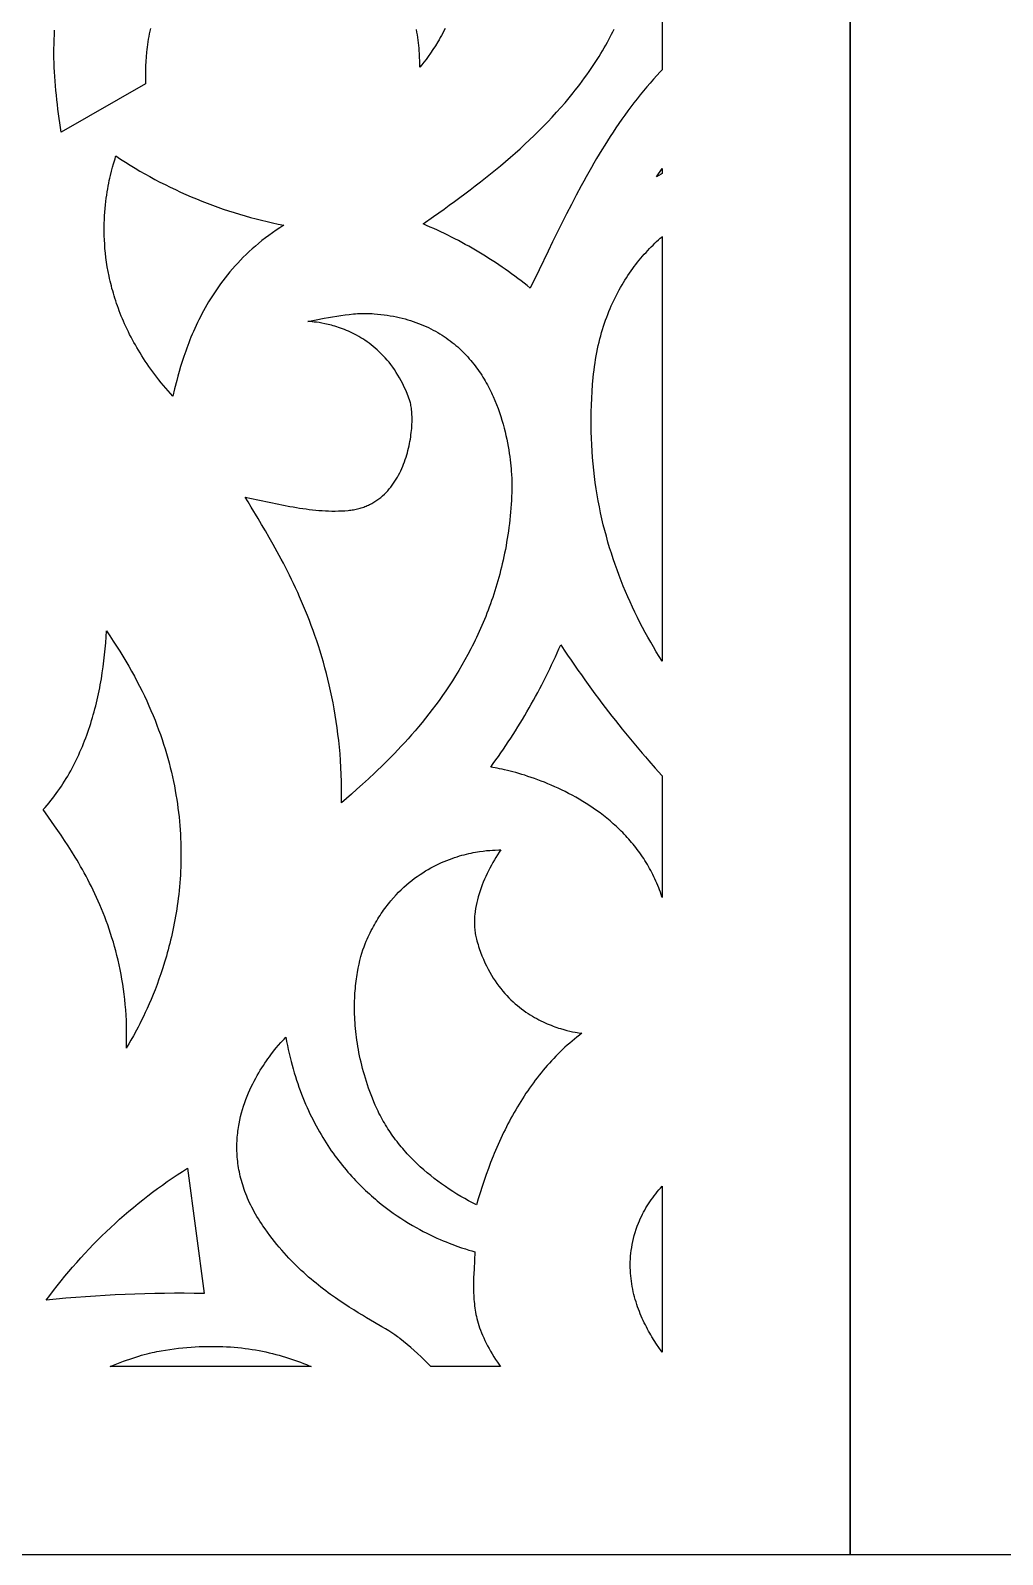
# Model space of a CAD drawing. Extents: x -1000 to 1000, y -1450 to 1450.
# Drawn here: x -818 to -559.5, y -1450 to -1044.6 of the extents above; entities that cross this region are included whole.
import ezdxf

# ---------------------------------------------------------------- set-up
doc = ezdxf.new("R2010")
doc.units = 0
doc.layers.add('LAYER_1', color=18, linetype='CONTINUOUS')

msp = doc.modelspace()

# ---------------------------------------------------------------- linework, layer by layer
at = {"layer": 'LAYER_1'}
for points in [[(-1000, -1450), (-600, -1450), (-600, 1050), (-1000, 1050)], [(-600, -1450), (600, -1450), (600, 1050), (-600, 1050)], [(-794.03, -1078.76), (-792.76, -1079.58), (-791.48, -1080.38), (-790.18, -1081.17), (-788.88, -1081.94), (-787.56, -1082.7), (-786.23, -1083.44), (-784.89, -1084.16), (-783.55, -1084.87), (-782.19, -1085.56), (-780.83, -1086.24), (-779.45, -1086.89), (-778.07, -1087.54), (-776.68, -1088.16), (-775.28, -1088.77), (-773.87, -1089.36), (-772.46, -1089.93), (-771.04, -1090.49), (-769.61, -1091.03), (-768.18, -1091.55), (-766.74, -1092.05), (-765.3, -1092.54), (-763.85, -1093), (-762.39, -1093.45), (-760.93, -1093.88), (-759.47, -1094.29), (-758, -1094.68), (-756.53, -1095.06), (-755.06, -1095.41), (-753.58, -1095.75), (-752.11, -1096.07), (-750.62, -1096.36), (-751.65, -1097.02), (-752.66, -1097.69), (-753.63, -1098.37), (-754.59, -1099.06), (-755.52, -1099.76), (-756.43, -1100.47), (-757.31, -1101.19), (-758.17, -1101.91), (-759.01, -1102.65), (-759.83, -1103.39), (-760.62, -1104.14), (-761.39, -1104.9), (-762.14, -1105.66), (-762.87, -1106.43), (-763.58, -1107.2), (-764.27, -1107.98), (-764.94, -1108.76), (-765.59, -1109.55), (-766.22, -1110.34), (-766.83, -1111.13), (-767.42, -1111.93), (-768, -1112.72), (-768.55, -1113.52), (-769.09, -1114.32), (-769.62, -1115.12), (-770.12, -1115.92), (-770.61, -1116.72), (-771.08, -1117.52), (-771.54, -1118.32), (-771.98, -1119.12), (-772.4, -1119.91), (-772.81, -1120.7), (-773.21, -1121.49), (-773.59, -1122.28), (-773.96, -1123.06), (-774.31, -1123.83), (-774.66, -1124.6), (-774.98, -1125.37), (-775.3, -1126.13), (-775.6, -1126.88), (-775.9, -1127.63), (-776.18, -1128.37), (-776.45, -1129.1), (-776.7, -1129.83), (-777.19, -1131.25), (-777.64, -1132.63), (-778.05, -1133.97), (-778.43, -1135.26), (-778.77, -1136.51), (-779.09, -1137.7), (-779.65, -1139.9), (-780.13, -1141.85), (-780.78, -1141.13), (-781.41, -1140.41), (-782.03, -1139.69), (-782.64, -1138.97), (-783.23, -1138.25), (-783.81, -1137.52), (-784.37, -1136.8), (-784.92, -1136.08), (-785.45, -1135.37), (-785.98, -1134.65), (-786.48, -1133.93), (-786.98, -1133.21), (-787.46, -1132.5), (-787.93, -1131.78), (-788.39, -1131.07), (-788.84, -1130.35), (-789.27, -1129.64), (-789.69, -1128.93), (-790.1, -1128.22), (-790.49, -1127.52), (-790.88, -1126.81), (-791.25, -1126.11), (-791.61, -1125.41), (-791.96, -1124.71), (-792.3, -1124.01), (-792.62, -1123.31), (-792.94, -1122.62), (-793.25, -1121.92), (-793.54, -1121.23), (-793.83, -1120.55), (-794.1, -1119.86), (-794.37, -1119.18), (-794.62, -1118.5), (-794.86, -1117.82), (-795.1, -1117.15), (-795.32, -1116.47), (-795.54, -1115.81), (-795.75, -1115.14), (-795.94, -1114.48), (-796.13, -1113.82), (-796.31, -1113.16), (-796.48, -1112.51), (-796.65, -1111.86), (-796.8, -1111.21), (-796.95, -1110.57), (-797.08, -1109.93), (-797.34, -1108.66), (-797.56, -1107.41), (-797.75, -1106.18), (-797.92, -1104.96), (-798.05, -1103.76), (-798.17, -1102.58), (-798.25, -1101.42), (-798.32, -1100.27), (-798.36, -1099.15), (-798.38, -1098.05), (-798.38, -1096.97), (-798.37, -1095.91), (-798.33, -1094.88), (-798.29, -1093.86), (-798.22, -1092.88), (-798.14, -1091.92), (-798.05, -1090.98), (-797.95, -1090.07), (-797.84, -1089.19), (-797.72, -1088.33), (-797.59, -1087.5), (-797.46, -1086.71), (-797.32, -1085.94), (-797.18, -1085.2), (-797.03, -1084.49), (-796.88, -1083.82), (-796.73, -1083.17), (-796.44, -1081.98), (-796.16, -1080.93), (-795.9, -1080.03), (-795.5, -1078.66), (-795.36, -1078.21), (-795.29, -1077.92)], [(-650, -1082.58), (-650.3, -1082.75), (-651.53, -1083.47), (-650, -1081.29)], [(-650, -1212.33), (-650, -1212.32), (-650.78, -1211.08), (-651.55, -1209.82), (-652.3, -1208.55), (-653.05, -1207.27), (-653.78, -1205.97), (-654.5, -1204.67), (-655.2, -1203.35), (-655.89, -1202.02), (-656.57, -1200.68), (-657.23, -1199.33), (-657.88, -1197.97), (-658.52, -1196.59), (-659.14, -1195.2), (-659.74, -1193.8), (-660.33, -1192.39), (-660.9, -1190.96), (-661.45, -1189.52), (-661.99, -1188.07), (-662.51, -1186.61), (-663.01, -1185.14), (-663.5, -1183.65), (-663.96, -1182.15), (-664.41, -1180.64), (-664.84, -1179.12), (-665.25, -1177.58), (-665.64, -1176.04), (-666.01, -1174.48), (-666.35, -1172.9), (-666.68, -1171.32), (-666.99, -1169.72), (-667.27, -1168.11), (-667.54, -1166.48), (-667.78, -1164.85), (-668, -1163.2), (-668.19, -1161.54), (-668.36, -1159.86), (-668.51, -1158.17), (-668.64, -1156.47), (-668.74, -1154.76), (-668.81, -1153.03), (-668.86, -1151.3), (-668.89, -1149.54), (-668.89, -1147.78), (-668.86, -1146), (-668.81, -1144.21), (-668.73, -1142.4), (-668.62, -1140.59), (-668.49, -1138.76), (-668.32, -1136.91), (-668.22, -1135.91), (-668.11, -1134.93), (-667.98, -1133.96), (-667.84, -1133), (-667.69, -1132.05), (-667.53, -1131.12), (-667.36, -1130.19), (-667.17, -1129.28), (-666.98, -1128.39), (-666.77, -1127.5), (-666.55, -1126.63), (-666.32, -1125.77), (-666.09, -1124.92), (-665.84, -1124.08), (-665.58, -1123.26), (-665.31, -1122.44), (-665.03, -1121.64), (-664.75, -1120.85), (-664.45, -1120.07), (-664.15, -1119.3), (-663.84, -1118.55), (-663.52, -1117.8), (-663.19, -1117.07), (-662.85, -1116.35), (-662.5, -1115.64), (-662.15, -1114.93), (-661.79, -1114.24), (-661.42, -1113.57), (-661.05, -1112.9), (-660.67, -1112.24), (-660.28, -1111.59), (-659.89, -1110.95), (-659.49, -1110.33), (-659.08, -1109.71), (-658.67, -1109.11), (-658.25, -1108.51), (-657.83, -1107.92), (-657.4, -1107.35), (-656.97, -1106.78), (-656.53, -1106.22), (-656.09, -1105.68), (-655.64, -1105.14), (-655.19, -1104.61), (-654.74, -1104.09), (-654.28, -1103.58), (-653.82, -1103.08), (-653.35, -1102.59), (-652.89, -1102.11), (-652.41, -1101.64), (-651.94, -1101.18), (-651.46, -1100.72), (-650.99, -1100.28), (-650.51, -1099.84), (-650.02, -1099.41), (-650, -1099.39)], [(-728.22, -1119.84), (-727.66, -1119.85), (-727.11, -1119.88), (-726.55, -1119.92), (-725.67, -1120), (-724.81, -1120.09), (-723.95, -1120.2), (-723.12, -1120.32), (-722.29, -1120.45), (-721.48, -1120.6), (-720.69, -1120.76), (-719.9, -1120.93), (-719.13, -1121.11), (-718.38, -1121.31), (-717.63, -1121.52), (-716.9, -1121.74), (-716.18, -1121.98), (-715.48, -1122.22), (-714.79, -1122.48), (-714.11, -1122.75), (-713.44, -1123.03), (-712.79, -1123.31), (-712.14, -1123.61), (-711.51, -1123.92), (-710.9, -1124.24), (-710.29, -1124.57), (-709.69, -1124.91), (-709.11, -1125.26), (-708.54, -1125.61), (-707.98, -1125.98), (-707.43, -1126.35), (-706.89, -1126.73), (-706.37, -1127.12), (-705.85, -1127.52), (-705.35, -1127.93), (-704.85, -1128.34), (-704.37, -1128.76), (-703.9, -1129.19), (-703.44, -1129.62), (-702.98, -1130.06), (-702.54, -1130.51), (-702.11, -1130.96), (-701.69, -1131.42), (-701.28, -1131.88), (-700.87, -1132.35), (-700.48, -1132.82), (-700.1, -1133.3), (-699.72, -1133.78), (-699.36, -1134.27), (-699, -1134.76), (-698.66, -1135.26), (-698.32, -1135.76), (-697.99, -1136.26), (-697.67, -1136.77), (-697.36, -1137.28), (-697.06, -1137.79), (-696.76, -1138.3), (-696.48, -1138.82), (-696.2, -1139.34), (-695.93, -1139.86), (-695.66, -1140.38), (-695.41, -1140.91), (-695.16, -1141.43), (-694.92, -1141.96), (-694.46, -1143.01), (-694.04, -1144.07), (-693.64, -1145.12), (-693.26, -1146.17), (-692.91, -1147.22), (-692.59, -1148.26), (-692.29, -1149.29), (-692.02, -1150.32), (-691.76, -1151.33), (-691.53, -1152.33), (-691.32, -1153.31), (-691.13, -1154.27), (-690.95, -1155.22), (-690.8, -1156.14), (-690.66, -1157.05), (-690.53, -1157.92), (-690.43, -1158.78), (-690.33, -1159.6), (-690.25, -1160.39), (-690.18, -1161.15), (-690.12, -1161.88), (-690.08, -1162.57), (-690.01, -1163.84), (-689.97, -1164.95), (-689.96, -1165.88), (-689.96, -1166.61), (-689.97, -1167.44), (-690.02, -1168.5), (-690.08, -1169.56), (-690.14, -1170.61), (-690.22, -1171.65), (-690.31, -1172.68), (-690.41, -1173.71), (-690.51, -1174.73), (-690.63, -1175.74), (-690.76, -1176.74), (-690.89, -1177.74), (-691.04, -1178.73), (-691.19, -1179.72), (-691.35, -1180.69), (-691.52, -1181.66), (-691.7, -1182.63), (-691.89, -1183.58), (-692.09, -1184.53), (-692.3, -1185.47), (-692.51, -1186.41), (-692.73, -1187.33), (-692.96, -1188.25), (-693.2, -1189.17), (-693.44, -1190.07), (-693.7, -1190.97), (-693.96, -1191.87), (-694.22, -1192.75), (-694.5, -1193.63), (-694.78, -1194.51), (-695.07, -1195.37), (-695.36, -1196.23), (-695.66, -1197.08), (-695.97, -1197.93), (-696.28, -1198.77), (-696.6, -1199.6), (-696.93, -1200.42), (-697.26, -1201.24), (-697.6, -1202.05), (-697.94, -1202.86), (-698.29, -1203.66), (-698.65, -1204.45), (-699.01, -1205.24), (-699.37, -1206.01), (-699.74, -1206.79), (-700.11, -1207.55), (-700.49, -1208.31), (-700.88, -1209.06), (-701.66, -1210.55), (-702.46, -1212.01), (-703.27, -1213.44), (-704.1, -1214.85), (-704.94, -1216.23), (-705.79, -1217.59), (-706.66, -1218.92), (-707.53, -1220.23), (-708.42, -1221.51), (-709.31, -1222.76), (-710.21, -1223.99), (-711.12, -1225.2), (-712.03, -1226.38), (-712.94, -1227.54), (-713.86, -1228.67), (-714.78, -1229.78), (-715.7, -1230.87), (-716.62, -1231.93), (-717.54, -1232.96), (-718.46, -1233.98), (-719.37, -1234.97), (-720.28, -1235.93), (-721.18, -1236.88), (-722.08, -1237.8), (-722.97, -1238.69), (-723.85, -1239.57), (-724.72, -1240.42), (-725.57, -1241.25), (-726.42, -1242.05), (-728.08, -1243.6), (-729.67, -1245.05), (-731.19, -1246.42), (-732.64, -1247.7), (-735.27, -1250.01), (-735.25, -1248.08), (-735.25, -1246.18), (-735.29, -1244.31), (-735.35, -1242.45), (-735.43, -1240.61), (-735.54, -1238.8), (-735.67, -1237.01), (-735.83, -1235.23), (-736.01, -1233.48), (-736.21, -1231.75), (-736.44, -1230.04), (-736.68, -1228.35), (-736.94, -1226.69), (-737.22, -1225.04), (-737.53, -1223.42), (-737.84, -1221.81), (-738.18, -1220.23), (-738.53, -1218.66), (-738.9, -1217.12), (-739.29, -1215.6), (-739.68, -1214.1), (-740.1, -1212.62), (-740.52, -1211.16), (-740.96, -1209.72), (-741.41, -1208.3), (-741.87, -1206.9), (-742.34, -1205.53), (-742.82, -1204.17), (-743.31, -1202.83), (-743.81, -1201.52), (-744.31, -1200.22), (-744.82, -1198.95), (-745.34, -1197.69), (-745.87, -1196.46), (-746.4, -1195.24), (-746.93, -1194.05), (-747.47, -1192.87), (-748.01, -1191.72), (-748.55, -1190.58), (-749.1, -1189.47), (-749.64, -1188.38), (-750.19, -1187.3), (-750.73, -1186.25), (-751.28, -1185.22), (-751.82, -1184.2), (-752.36, -1183.21), (-753.43, -1181.28), (-754.48, -1179.43), (-755.51, -1177.66), (-756.51, -1175.97), (-757.47, -1174.36), (-759.28, -1171.37), (-760.11, -1169.99), (-760.88, -1168.68), (-757.5, -1169.41), (-754.1, -1170.14), (-752.39, -1170.5), (-750.69, -1170.84), (-748.98, -1171.16), (-748.12, -1171.31), (-747.27, -1171.46), (-746.41, -1171.6), (-745.55, -1171.73), (-744.7, -1171.85), (-743.84, -1171.96), (-742.98, -1172.05), (-742.12, -1172.14), (-741.26, -1172.22), (-740.4, -1172.28), (-739.55, -1172.33), (-738.69, -1172.37), (-737.83, -1172.39), (-736.97, -1172.39), (-736.11, -1172.38), (-735.25, -1172.36), (-734.39, -1172.31), (-733.53, -1172.25), (-733.16, -1172.21), (-732.79, -1172.17), (-732.42, -1172.12), (-732.06, -1172.06), (-731.71, -1171.99), (-731.35, -1171.92), (-731.01, -1171.84), (-730.67, -1171.76), (-730.33, -1171.66), (-730, -1171.56), (-729.67, -1171.46), (-729.35, -1171.35), (-729.04, -1171.23), (-728.72, -1171.1), (-728.42, -1170.97), (-728.11, -1170.84), (-727.81, -1170.69), (-727.52, -1170.54), (-727.23, -1170.39), (-726.95, -1170.23), (-726.67, -1170.07), (-726.39, -1169.9), (-725.85, -1169.54), (-725.33, -1169.16), (-724.83, -1168.77), (-724.35, -1168.35), (-723.88, -1167.92), (-723.43, -1167.47), (-722.99, -1167.01), (-722.57, -1166.53), (-722.17, -1166.03), (-721.79, -1165.53), (-721.42, -1165.01), (-721.06, -1164.48), (-720.72, -1163.93), (-720.4, -1163.38), (-720.09, -1162.82), (-719.79, -1162.25), (-719.51, -1161.67), (-719.24, -1161.09), (-718.99, -1160.5), (-718.75, -1159.9), (-718.52, -1159.31), (-718.31, -1158.7), (-718.11, -1158.1), (-717.93, -1157.49), (-717.75, -1156.89), (-717.59, -1156.28), (-717.44, -1155.68), (-717.3, -1155.07), (-717.18, -1154.47), (-717.06, -1153.87), (-716.96, -1153.28), (-716.87, -1152.69), (-716.79, -1152.11), (-716.72, -1151.54), (-716.66, -1150.97), (-716.61, -1150.41), (-716.57, -1149.86), (-716.54, -1149.32), (-716.52, -1148.79), (-716.51, -1148.28), (-716.5, -1147.77), (-716.51, -1147.28), (-716.53, -1146.81), (-716.55, -1146.35), (-716.58, -1145.91), (-716.62, -1145.48), (-716.67, -1145.07), (-716.73, -1144.68), (-716.79, -1144.31), (-716.86, -1143.96), (-716.94, -1143.63), (-717.02, -1143.32), (-717.11, -1143.04), (-717.45, -1142.09), (-717.81, -1141.17), (-718.18, -1140.27), (-718.57, -1139.41), (-718.97, -1138.57), (-719.38, -1137.77), (-719.81, -1136.98), (-720.25, -1136.23), (-720.71, -1135.5), (-721.17, -1134.79), (-721.65, -1134.11), (-722.14, -1133.46), (-722.63, -1132.83), (-723.13, -1132.22), (-723.65, -1131.64), (-724.16, -1131.08), (-724.69, -1130.54), (-725.22, -1130.02), (-725.76, -1129.53), (-726.3, -1129.05), (-726.84, -1128.6), (-727.39, -1128.17), (-727.94, -1127.75), (-728.49, -1127.36), (-729.05, -1126.98), (-729.6, -1126.62), (-730.15, -1126.28), (-730.7, -1125.96), (-731.26, -1125.65), (-731.8, -1125.36), (-732.35, -1125.09), (-732.89, -1124.83), (-733.43, -1124.58), (-733.96, -1124.36), (-734.49, -1124.14), (-735.01, -1123.94), (-735.52, -1123.75), (-736.03, -1123.57), (-736.52, -1123.41), (-737.01, -1123.26), (-737.49, -1123.12), (-737.96, -1122.99), (-738.86, -1122.76), (-739.71, -1122.57), (-740.51, -1122.41), (-741.24, -1122.28), (-741.91, -1122.18), (-742.51, -1122.11), (-743.03, -1122.05), (-743.82, -1121.98), (-744.23, -1121.94), (-742.04, -1121.54), (-739.84, -1121.13), (-738.73, -1120.93), (-737.63, -1120.73), (-736.52, -1120.54), (-735.42, -1120.37), (-734.31, -1120.22), (-733.2, -1120.08), (-732.1, -1119.97), (-731.54, -1119.93), (-730.99, -1119.89), (-730.43, -1119.86), (-729.88, -1119.84), (-729.32, -1119.83), (-728.77, -1119.83)], [(-796.88, -1205.63), (-795.98, -1206.98), (-795.1, -1208.32), (-794.24, -1209.66), (-793.42, -1211), (-792.62, -1212.34), (-791.84, -1213.67), (-791.09, -1215), (-790.36, -1216.32), (-789.66, -1217.65), (-788.98, -1218.96), (-788.32, -1220.28), (-787.69, -1221.58), (-787.08, -1222.89), (-786.5, -1224.19), (-785.94, -1225.49), (-785.39, -1226.78), (-784.87, -1228.06), (-784.38, -1229.34), (-783.9, -1230.62), (-783.44, -1231.89), (-783.01, -1233.16), (-782.59, -1234.42), (-782.2, -1235.68), (-781.83, -1236.93), (-781.47, -1238.17), (-781.13, -1239.41), (-780.82, -1240.64), (-780.52, -1241.87), (-780.24, -1243.09), (-779.97, -1244.31), (-779.73, -1245.52), (-779.5, -1246.72), (-779.29, -1247.91), (-779.1, -1249.1), (-778.92, -1250.29), (-778.76, -1251.46), (-778.61, -1252.63), (-778.48, -1253.79), (-778.37, -1254.95), (-778.27, -1256.09), (-778.18, -1257.23), (-778.11, -1258.37), (-778.05, -1259.49), (-778.01, -1260.61), (-777.98, -1261.72), (-777.96, -1262.82), (-777.96, -1263.91), (-777.97, -1265), (-777.99, -1266.07), (-778.02, -1267.14), (-778.07, -1268.2), (-778.12, -1269.25), (-778.19, -1270.29), (-778.27, -1271.33), (-778.35, -1272.35), (-778.45, -1273.37), (-778.56, -1274.37), (-778.68, -1275.37), (-778.8, -1276.36), (-778.94, -1277.34), (-779.08, -1278.3), (-779.23, -1279.26), (-779.39, -1280.21), (-779.56, -1281.15), (-779.74, -1282.08), (-779.92, -1283), (-780.11, -1283.91), (-780.3, -1284.8), (-780.51, -1285.69), (-780.71, -1286.57), (-780.93, -1287.43), (-781.15, -1288.29), (-781.37, -1289.13), (-781.6, -1289.97), (-781.83, -1290.79), (-782.31, -1292.4), (-782.8, -1293.96), (-783.3, -1295.48), (-783.81, -1296.95), (-784.33, -1298.37), (-784.85, -1299.74), (-785.38, -1301.06), (-785.9, -1302.33), (-786.42, -1303.54), (-786.94, -1304.7), (-787.45, -1305.81), (-787.94, -1306.87), (-788.43, -1307.86), (-788.9, -1308.8), (-789.35, -1309.69), (-789.78, -1310.51), (-790.58, -1311.98), (-791.27, -1313.2), (-791.83, -1314.18), (-792.24, -1314.89), (-792.49, -1315.33), (-792.44, -1313.82), (-792.41, -1312.32), (-792.41, -1310.84), (-792.44, -1309.38), (-792.49, -1307.93), (-792.56, -1306.5), (-792.65, -1305.09), (-792.77, -1303.69), (-792.91, -1302.31), (-793.06, -1300.95), (-793.24, -1299.61), (-793.43, -1298.28), (-793.65, -1296.96), (-793.88, -1295.67), (-794.13, -1294.39), (-794.4, -1293.13), (-794.68, -1291.88), (-794.98, -1290.65), (-795.29, -1289.44), (-795.61, -1288.25), (-795.95, -1287.07), (-796.31, -1285.9), (-796.67, -1284.76), (-797.05, -1283.63), (-797.44, -1282.52), (-797.84, -1281.42), (-798.24, -1280.34), (-798.66, -1279.28), (-799.09, -1278.23), (-799.52, -1277.2), (-799.96, -1276.18), (-800.41, -1275.19), (-800.87, -1274.21), (-801.33, -1273.24), (-801.79, -1272.29), (-802.26, -1271.36), (-802.73, -1270.44), (-803.21, -1269.54), (-803.69, -1268.66), (-804.17, -1267.79), (-804.65, -1266.94), (-805.13, -1266.11), (-805.61, -1265.29), (-806.09, -1264.49), (-807.05, -1262.93), (-808, -1261.44), (-808.93, -1260.01), (-809.84, -1258.65), (-810.73, -1257.35), (-811.59, -1256.12), (-813.19, -1253.84), (-814.62, -1251.81), (-814.09, -1251.23), (-813.57, -1250.63), (-813.06, -1250.03), (-812.56, -1249.42), (-812.08, -1248.8), (-811.6, -1248.18), (-811.13, -1247.54), (-810.67, -1246.9), (-810.21, -1246.25), (-809.77, -1245.59), (-809.34, -1244.93), (-808.91, -1244.26), (-808.5, -1243.58), (-808.09, -1242.9), (-807.69, -1242.21), (-807.3, -1241.52), (-806.92, -1240.81), (-806.55, -1240.11), (-806.19, -1239.39), (-805.83, -1238.68), (-805.49, -1237.95), (-805.15, -1237.22), (-804.82, -1236.49), (-804.5, -1235.75), (-804.19, -1235.01), (-803.88, -1234.26), (-803.59, -1233.51), (-803.3, -1232.75), (-803.02, -1231.99), (-802.75, -1231.23), (-802.48, -1230.46), (-802.23, -1229.69), (-801.98, -1228.92), (-801.74, -1228.14), (-801.5, -1227.36), (-801.28, -1226.58), (-801.06, -1225.8), (-800.85, -1225.01), (-800.65, -1224.22), (-800.45, -1223.43), (-800.26, -1222.63), (-800.08, -1221.84), (-799.91, -1221.04), (-799.74, -1220.25), (-799.58, -1219.45), (-799.43, -1218.65), (-799.28, -1217.85), (-799.14, -1217.04), (-798.89, -1215.44), (-798.66, -1213.84), (-798.45, -1212.23), (-798.27, -1210.63), (-798.12, -1209.03), (-797.99, -1207.44), (-797.89, -1205.86), (-797.81, -1204.28)], [(-676.05, -1209.38), (-675.14, -1210.74), (-674.22, -1212.08), (-673.31, -1213.41), (-672.4, -1214.72), (-671.49, -1216.01), (-670.58, -1217.29), (-669.67, -1218.56), (-668.76, -1219.81), (-667.86, -1221.04), (-666.95, -1222.26), (-666.05, -1223.47), (-665.14, -1224.66), (-664.24, -1225.83), (-663.34, -1226.99), (-662.44, -1228.14), (-661.55, -1229.27), (-660.65, -1230.39), (-659.76, -1231.49), (-658.87, -1232.58), (-657.98, -1233.66), (-657.09, -1234.72), (-656.21, -1235.77), (-655.32, -1236.8), (-654.44, -1237.83), (-653.57, -1238.83), (-651.82, -1240.81), (-650.09, -1242.73), (-650, -1242.82), (-650, -1275.22), (-650.05, -1275.07), (-650.25, -1274.44), (-650.46, -1273.82), (-650.69, -1273.21), (-650.91, -1272.61), (-651.15, -1272.01), (-651.4, -1271.42), (-651.65, -1270.84), (-651.91, -1270.26), (-652.18, -1269.69), (-652.45, -1269.13), (-652.73, -1268.57), (-653.02, -1268.02), (-653.32, -1267.48), (-653.62, -1266.94), (-653.93, -1266.41), (-654.25, -1265.89), (-654.57, -1265.37), (-654.9, -1264.86), (-655.23, -1264.36), (-655.57, -1263.86), (-655.92, -1263.37), (-656.27, -1262.89), (-656.63, -1262.41), (-656.99, -1261.94), (-657.36, -1261.47), (-657.73, -1261.01), (-658.11, -1260.56), (-658.5, -1260.11), (-658.88, -1259.67), (-659.28, -1259.23), (-659.67, -1258.8), (-660.07, -1258.38), (-660.48, -1257.96), (-660.89, -1257.55), (-661.3, -1257.14), (-662.14, -1256.35), (-662.99, -1255.58), (-663.86, -1254.83), (-664.74, -1254.1), (-665.63, -1253.4), (-666.52, -1252.72), (-667.43, -1252.06), (-668.34, -1251.42), (-669.26, -1250.8), (-670.19, -1250.21), (-671.12, -1249.63), (-672.05, -1249.07), (-672.99, -1248.54), (-673.92, -1248.02), (-674.86, -1247.53), (-675.79, -1247.05), (-676.73, -1246.59), (-677.66, -1246.15), (-678.58, -1245.73), (-679.5, -1245.32), (-680.41, -1244.94), (-681.32, -1244.57), (-682.21, -1244.22), (-683.1, -1243.89), (-683.97, -1243.57), (-684.84, -1243.27), (-685.69, -1242.98), (-686.52, -1242.71), (-687.34, -1242.46), (-688.14, -1242.22), (-688.93, -1242), (-689.7, -1241.79), (-690.44, -1241.6), (-691.17, -1241.42), (-691.88, -1241.25), (-692.56, -1241.1), (-693.22, -1240.96), (-693.85, -1240.83), (-694.45, -1240.72), (-695.03, -1240.62), (-695.58, -1240.53), (-694.9, -1239.58), (-694.22, -1238.63), (-693.54, -1237.67), (-692.87, -1236.71), (-692.21, -1235.74), (-691.56, -1234.77), (-690.91, -1233.79), (-690.27, -1232.81), (-689.63, -1231.82), (-689, -1230.83), (-688.38, -1229.83), (-687.77, -1228.83), (-687.16, -1227.82), (-686.56, -1226.82), (-685.97, -1225.8), (-685.38, -1224.78), (-684.8, -1223.76), (-684.22, -1222.74), (-683.66, -1221.71), (-683.1, -1220.68), (-682.55, -1219.64), (-682, -1218.6), (-681.47, -1217.56), (-680.94, -1216.51), (-680.41, -1215.46), (-679.9, -1214.4), (-679.39, -1213.35), (-678.89, -1212.28), (-678.4, -1211.22), (-677.91, -1210.15), (-677.43, -1209.08), (-676.96, -1208.01)], [(-693.37, -1263.18), (-693.79, -1263.85), (-694.21, -1264.53), (-694.62, -1265.23), (-695.03, -1265.93), (-695.42, -1266.65), (-695.81, -1267.37), (-696.19, -1268.11), (-696.55, -1268.85), (-696.9, -1269.6), (-697.24, -1270.35), (-697.56, -1271.12), (-697.87, -1271.88), (-698.16, -1272.66), (-698.43, -1273.43), (-698.68, -1274.21), (-698.91, -1275), (-699.12, -1275.79), (-699.31, -1276.57), (-699.48, -1277.36), (-699.62, -1278.15), (-699.74, -1278.95), (-699.83, -1279.73), (-699.86, -1280.13), (-699.89, -1280.52), (-699.91, -1280.92), (-699.92, -1281.31), (-699.93, -1281.7), (-699.93, -1282.09), (-699.92, -1282.48), (-699.9, -1282.87), (-699.88, -1283.26), (-699.85, -1283.65), (-699.8, -1284.04), (-699.76, -1284.42), (-699.7, -1284.81), (-699.63, -1285.19), (-699.56, -1285.57), (-699.47, -1285.95), (-699.38, -1286.33), (-699.28, -1286.71), (-699.13, -1287.24), (-698.97, -1287.76), (-698.81, -1288.27), (-698.64, -1288.78), (-698.29, -1289.77), (-697.92, -1290.72), (-697.54, -1291.65), (-697.14, -1292.56), (-696.72, -1293.43), (-696.29, -1294.28), (-695.84, -1295.09), (-695.38, -1295.89), (-694.91, -1296.65), (-694.42, -1297.39), (-693.93, -1298.11), (-693.42, -1298.8), (-692.9, -1299.46), (-692.38, -1300.1), (-691.84, -1300.72), (-691.3, -1301.31), (-690.75, -1301.88), (-690.2, -1302.43), (-689.64, -1302.96), (-689.08, -1303.46), (-688.51, -1303.95), (-687.94, -1304.41), (-687.36, -1304.86), (-686.79, -1305.28), (-686.22, -1305.69), (-685.64, -1306.07), (-685.07, -1306.44), (-684.49, -1306.79), (-683.92, -1307.13), (-683.35, -1307.44), (-682.79, -1307.74), (-682.23, -1308.03), (-681.68, -1308.3), (-681.13, -1308.55), (-680.59, -1308.79), (-680.06, -1309.01), (-679.53, -1309.22), (-679.02, -1309.42), (-678.51, -1309.61), (-678.01, -1309.78), (-677.53, -1309.94), (-677.06, -1310.09), (-676.15, -1310.35), (-675.31, -1310.58), (-674.52, -1310.77), (-673.81, -1310.92), (-673.17, -1311.04), (-672.62, -1311.14), (-671.77, -1311.27), (-671.33, -1311.34), (-672, -1311.85), (-672.66, -1312.36), (-673.31, -1312.88), (-673.96, -1313.41), (-674.59, -1313.96), (-675.22, -1314.51), (-675.85, -1315.07), (-676.46, -1315.64), (-677.07, -1316.22), (-677.66, -1316.81), (-678.25, -1317.41), (-678.84, -1318.02), (-679.41, -1318.63), (-679.98, -1319.26), (-680.54, -1319.89), (-681.09, -1320.53), (-681.64, -1321.17), (-682.18, -1321.83), (-682.71, -1322.49), (-683.23, -1323.16), (-683.74, -1323.84), (-684.25, -1324.52), (-684.75, -1325.21), (-685.25, -1325.9), (-685.73, -1326.61), (-686.21, -1327.31), (-686.68, -1328.03), (-687.15, -1328.75), (-687.61, -1329.47), (-688.06, -1330.2), (-688.5, -1330.94), (-688.94, -1331.68), (-689.36, -1332.43), (-689.79, -1333.18), (-690.2, -1333.93), (-690.61, -1334.69), (-691.01, -1335.46), (-691.41, -1336.22), (-691.79, -1336.99), (-692.17, -1337.77), (-692.55, -1338.55), (-692.92, -1339.33), (-693.28, -1340.11), (-693.63, -1340.9), (-693.98, -1341.69), (-694.32, -1342.48), (-694.65, -1343.28), (-694.98, -1344.07), (-695.61, -1345.67), (-696.22, -1347.28), (-696.8, -1348.89), (-697.36, -1350.5), (-697.9, -1352.12), (-698.4, -1353.74), (-698.89, -1355.35), (-699.34, -1356.97), (-700.4, -1356.44), (-701.46, -1355.89), (-702.51, -1355.32), (-703.56, -1354.72), (-704.59, -1354.11), (-705.62, -1353.47), (-706.64, -1352.81), (-707.64, -1352.13), (-708.64, -1351.43), (-709.62, -1350.71), (-710.59, -1349.97), (-711.55, -1349.21), (-712.49, -1348.43), (-713.42, -1347.63), (-714.32, -1346.82), (-715.21, -1345.98), (-716.09, -1345.13), (-716.94, -1344.26), (-717.77, -1343.38), (-718.18, -1342.93), (-718.58, -1342.47), (-718.98, -1342.02), (-719.37, -1341.55), (-719.75, -1341.09), (-720.13, -1340.62), (-720.51, -1340.14), (-720.87, -1339.67), (-721.23, -1339.18), (-721.59, -1338.7), (-721.94, -1338.21), (-722.28, -1337.71), (-722.61, -1337.22), (-722.94, -1336.72), (-723.26, -1336.21), (-723.57, -1335.7), (-723.88, -1335.19), (-724.18, -1334.68), (-724.47, -1334.16), (-724.76, -1333.64), (-725.03, -1333.11), (-725.3, -1332.58), (-725.56, -1332.05), (-725.82, -1331.52), (-726.06, -1330.98), (-726.3, -1330.44), (-726.68, -1329.53), (-727.04, -1328.63), (-727.39, -1327.73), (-727.73, -1326.83), (-728.05, -1325.94), (-728.35, -1325.05), (-728.64, -1324.17), (-728.92, -1323.29), (-729.18, -1322.42), (-729.42, -1321.56), (-729.66, -1320.69), (-729.88, -1319.84), (-730.08, -1318.99), (-730.28, -1318.14), (-730.46, -1317.31), (-730.62, -1316.47), (-730.78, -1315.65), (-730.92, -1314.83), (-731.06, -1314.01), (-731.18, -1313.21), (-731.29, -1312.41), (-731.38, -1311.62), (-731.47, -1310.83), (-731.55, -1310.05), (-731.61, -1309.28), (-731.67, -1308.52), (-731.72, -1307.77), (-731.75, -1307.02), (-731.78, -1306.28), (-731.8, -1305.55), (-731.81, -1304.83), (-731.81, -1304.12), (-731.8, -1303.41), (-731.78, -1302.72), (-731.76, -1302.03), (-731.73, -1301.35), (-731.69, -1300.69), (-731.64, -1300.03), (-731.59, -1299.38), (-731.53, -1298.75), (-731.46, -1298.12), (-731.39, -1297.5), (-731.31, -1296.89), (-731.22, -1296.3), (-731.13, -1295.71), (-731.04, -1295.14), (-730.83, -1294.02), (-730.61, -1292.95), (-730.37, -1291.93), (-730.11, -1290.95), (-729.84, -1290.03), (-729.56, -1289.15), (-729.28, -1288.33), (-728.98, -1287.56), (-728.69, -1286.84), (-728.43, -1286.26), (-728.16, -1285.69), (-727.9, -1285.12), (-727.62, -1284.57), (-727.35, -1284.02), (-727.07, -1283.48), (-726.78, -1282.96), (-726.5, -1282.44), (-726.2, -1281.93), (-725.91, -1281.43), (-725.61, -1280.93), (-725.31, -1280.45), (-725, -1279.97), (-724.69, -1279.51), (-724.38, -1279.05), (-724.06, -1278.6), (-723.75, -1278.16), (-723.42, -1277.72), (-723.1, -1277.3), (-722.77, -1276.88), (-722.44, -1276.47), (-722.11, -1276.07), (-721.44, -1275.29), (-720.76, -1274.54), (-720.08, -1273.83), (-719.38, -1273.14), (-718.68, -1272.48), (-717.97, -1271.85), (-717.26, -1271.24), (-716.55, -1270.66), (-715.83, -1270.11), (-715.11, -1269.59), (-714.39, -1269.09), (-713.66, -1268.61), (-712.94, -1268.16), (-712.22, -1267.73), (-711.5, -1267.33), (-710.78, -1266.94), (-710.06, -1266.58), (-709.35, -1266.24), (-708.64, -1265.91), (-707.94, -1265.61), (-707.24, -1265.33), (-706.55, -1265.06), (-705.87, -1264.82), (-705.2, -1264.59), (-704.54, -1264.37), (-703.88, -1264.17), (-703.24, -1263.99), (-702.61, -1263.82), (-701.99, -1263.67), (-701.39, -1263.53), (-700.8, -1263.4), (-700.22, -1263.28), (-699.66, -1263.18), (-699.12, -1263.08), (-698.59, -1263), (-697.59, -1262.86), (-696.67, -1262.75), (-695.83, -1262.67), (-695.09, -1262.62), (-694.44, -1262.58), (-693.46, -1262.54), (-693.14, -1262.53), (-692.94, -1262.52)], [(-749.89, -1313.5), (-749.67, -1314.59), (-749.44, -1315.66), (-749.2, -1316.72), (-748.95, -1317.77), (-748.69, -1318.81), (-748.41, -1319.83), (-748.13, -1320.83), (-747.84, -1321.83), (-747.54, -1322.81), (-747.23, -1323.78), (-746.91, -1324.73), (-746.58, -1325.67), (-746.24, -1326.6), (-745.9, -1327.52), (-745.54, -1328.42), (-745.18, -1329.31), (-744.81, -1330.18), (-744.43, -1331.05), (-744.05, -1331.9), (-743.66, -1332.74), (-743.26, -1333.57), (-742.85, -1334.38), (-742.44, -1335.19), (-742.02, -1335.98), (-741.59, -1336.76), (-741.16, -1337.53), (-740.72, -1338.28), (-740.28, -1339.03), (-739.83, -1339.76), (-739.37, -1340.48), (-738.91, -1341.19), (-738.45, -1341.89), (-737.98, -1342.57), (-737.5, -1343.25), (-737.02, -1343.91), (-736.54, -1344.57), (-736.05, -1345.21), (-735.56, -1345.84), (-735.06, -1346.46), (-734.57, -1347.07), (-734.06, -1347.68), (-733.56, -1348.26), (-733.05, -1348.84), (-732.54, -1349.41), (-732.03, -1349.97), (-731.51, -1350.52), (-730.99, -1351.06), (-730.48, -1351.59), (-729.95, -1352.11), (-729.43, -1352.62), (-728.91, -1353.12), (-728.38, -1353.61), (-727.86, -1354.09), (-727.33, -1354.56), (-726.8, -1355.02), (-726.27, -1355.47), (-725.75, -1355.92), (-724.69, -1356.78), (-723.64, -1357.6), (-722.58, -1358.39), (-721.54, -1359.15), (-720.5, -1359.87), (-719.46, -1360.56), (-718.44, -1361.22), (-717.43, -1361.84), (-716.43, -1362.44), (-715.44, -1363), (-714.47, -1363.54), (-713.51, -1364.05), (-712.58, -1364.53), (-711.66, -1364.98), (-710.77, -1365.41), (-709.89, -1365.81), (-709.05, -1366.18), (-708.23, -1366.53), (-707.43, -1366.86), (-706.67, -1367.16), (-705.94, -1367.45), (-705.24, -1367.71), (-704.57, -1367.95), (-703.35, -1368.37), (-702.28, -1368.71), (-701.37, -1368.99), (-700.65, -1369.2), (-700.11, -1369.35), (-699.78, -1369.45), (-699.91, -1371.75), (-700.03, -1374.07), (-700.09, -1375.23), (-700.13, -1376.39), (-700.16, -1377.55), (-700.17, -1378.7), (-700.15, -1379.86), (-700.14, -1380.44), (-700.11, -1381.01), (-700.08, -1381.59), (-700.04, -1382.16), (-700, -1382.73), (-699.94, -1383.31), (-699.87, -1383.87), (-699.8, -1384.44), (-699.72, -1385.01), (-699.62, -1385.57), (-699.51, -1386.14), (-699.4, -1386.7), (-699.27, -1387.25), (-699.12, -1387.81), (-698.95, -1388.43), (-698.75, -1389.06), (-698.53, -1389.7), (-698.29, -1390.35), (-698.03, -1391.01), (-697.75, -1391.68), (-697.45, -1392.36), (-697.12, -1393.05), (-696.78, -1393.75), (-696.41, -1394.46), (-696.03, -1395.17), (-695.62, -1395.89), (-695.19, -1396.63), (-694.74, -1397.37), (-694.28, -1398.12), (-693.79, -1398.87), (-693.28, -1399.64), (-693.03, -1400), (-711.47, -1400), (-711.52, -1399.95), (-712.38, -1399.08), (-713.25, -1398.22), (-714.13, -1397.37), (-715.03, -1396.53), (-715.94, -1395.71), (-716.86, -1394.9), (-717.8, -1394.11), (-718.75, -1393.33), (-719.72, -1392.56), (-720.04, -1392.31), (-720.38, -1392.06), (-721.11, -1391.55), (-721.88, -1391.03), (-722.71, -1390.51), (-723.59, -1389.97), (-724.51, -1389.42), (-726.47, -1388.26), (-728.59, -1387.02), (-729.7, -1386.36), (-730.84, -1385.67), (-732.01, -1384.95), (-733.2, -1384.2), (-734.42, -1383.42), (-735.65, -1382.6), (-736.91, -1381.73), (-738.18, -1380.83), (-738.82, -1380.36), (-739.46, -1379.88), (-740.1, -1379.39), (-740.75, -1378.89), (-741.4, -1378.37), (-742.05, -1377.85), (-742.71, -1377.31), (-743.36, -1376.75), (-744.01, -1376.19), (-744.67, -1375.61), (-745.32, -1375.01), (-745.98, -1374.4), (-746.63, -1373.78), (-747.29, -1373.15), (-747.94, -1372.49), (-748.59, -1371.83), (-749.24, -1371.14), (-749.89, -1370.44), (-750.53, -1369.73), (-751.17, -1369), (-751.81, -1368.25), (-752.45, -1367.49), (-753.08, -1366.7), (-753.71, -1365.9), (-754.33, -1365.09), (-754.95, -1364.25), (-755.57, -1363.4), (-756.18, -1362.53), (-756.59, -1361.91), (-757, -1361.29), (-757.38, -1360.68), (-757.76, -1360.07), (-758.11, -1359.46), (-758.46, -1358.85), (-758.79, -1358.24), (-759.11, -1357.63), (-759.41, -1357.03), (-759.7, -1356.43), (-759.98, -1355.83), (-760.24, -1355.23), (-760.49, -1354.63), (-760.73, -1354.04), (-760.95, -1353.45), (-761.16, -1352.86), (-761.36, -1352.27), (-761.55, -1351.69), (-761.73, -1351.1), (-761.89, -1350.52), (-762.05, -1349.94), (-762.19, -1349.37), (-762.32, -1348.79), (-762.44, -1348.22), (-762.55, -1347.66), (-762.65, -1347.09), (-762.74, -1346.53), (-762.81, -1345.97), (-762.88, -1345.41), (-762.94, -1344.85), (-762.99, -1344.3), (-763.03, -1343.75), (-763.06, -1343.21), (-763.08, -1342.67), (-763.09, -1342.13), (-763.09, -1341.59), (-763.09, -1341.06), (-763.07, -1340.53), (-763.05, -1340), (-763.02, -1339.48), (-762.98, -1338.96), (-762.94, -1338.44), (-762.88, -1337.93), (-762.82, -1337.42), (-762.75, -1336.91), (-762.68, -1336.41), (-762.6, -1335.91), (-762.51, -1335.42), (-762.31, -1334.44), (-762.1, -1333.48), (-761.85, -1332.53), (-761.59, -1331.6), (-761.31, -1330.69), (-761, -1329.79), (-760.68, -1328.91), (-760.35, -1328.05), (-760, -1327.21), (-759.64, -1326.39), (-759.27, -1325.58), (-758.89, -1324.8), (-758.49, -1324.04), (-758.1, -1323.29), (-757.69, -1322.57), (-757.29, -1321.87), (-756.88, -1321.18), (-756.47, -1320.53), (-756.06, -1319.89), (-755.65, -1319.28), (-755.25, -1318.69), (-754.85, -1318.12), (-754.45, -1317.57), (-754.07, -1317.06), (-753.32, -1316.09), (-752.63, -1315.23), (-751.99, -1314.48), (-751.42, -1313.83), (-750.55, -1312.88), (-750.1, -1312.39)], [(-771.83, -1380.56), (-774.46, -1380.52), (-777.08, -1380.5), (-779.71, -1380.5), (-782.34, -1380.52), (-784.96, -1380.56), (-787.59, -1380.62), (-790.22, -1380.7), (-792.84, -1380.8), (-795.47, -1380.93), (-798.09, -1381.07), (-800.71, -1381.23), (-803.33, -1381.41), (-805.95, -1381.62), (-808.57, -1381.84), (-811.18, -1382.08), (-813.8, -1382.34), (-812.84, -1381.05), (-811.87, -1379.77), (-810.88, -1378.49), (-809.87, -1377.23), (-808.85, -1375.98), (-807.82, -1374.74), (-806.77, -1373.52), (-805.7, -1372.3), (-804.62, -1371.09), (-803.52, -1369.9), (-802.41, -1368.72), (-801.29, -1367.56), (-800.15, -1366.4), (-799, -1365.26), (-797.84, -1364.13), (-796.66, -1363.02), (-795.47, -1361.91), (-794.27, -1360.83), (-793.05, -1359.75), (-791.82, -1358.7), (-790.58, -1357.65), (-789.33, -1356.62), (-788.07, -1355.61), (-786.8, -1354.61), (-785.51, -1353.63), (-784.22, -1352.66), (-782.91, -1351.71), (-781.6, -1350.77), (-780.27, -1349.85), (-778.94, -1348.95), (-777.59, -1348.07), (-776.24, -1347.2)], [(-650, -1396.19), (-650.3, -1395.78), (-650.89, -1394.93), (-651.49, -1394.03), (-652.1, -1393.09), (-652.7, -1392.11), (-653, -1391.6), (-653.3, -1391.08), (-653.6, -1390.55), (-653.89, -1390.01), (-654.18, -1389.46), (-654.46, -1388.9), (-654.74, -1388.33), (-655.02, -1387.76), (-655.29, -1387.17), (-655.55, -1386.57), (-655.8, -1385.96), (-656.05, -1385.35), (-656.29, -1384.72), (-656.52, -1384.09), (-656.74, -1383.45), (-656.95, -1382.8), (-657.14, -1382.14), (-657.33, -1381.48), (-657.51, -1380.8), (-657.67, -1380.12), (-657.82, -1379.43), (-657.96, -1378.74), (-658.08, -1378.03), (-658.18, -1377.32), (-658.28, -1376.61), (-658.35, -1375.88), (-658.41, -1375.15), (-658.45, -1374.41), (-658.48, -1373.67), (-658.48, -1372.92), (-658.47, -1372.16), (-658.44, -1371.4), (-658.38, -1370.63), (-658.31, -1369.86), (-658.21, -1369.08), (-658.1, -1368.3), (-657.96, -1367.51), (-657.79, -1366.71), (-657.61, -1365.91), (-657.4, -1365.11), (-657.16, -1364.3), (-656.9, -1363.49), (-656.62, -1362.67), (-656.3, -1361.85), (-656.06, -1361.26), (-655.8, -1360.66), (-655.53, -1360.08), (-655.24, -1359.5), (-654.95, -1358.93), (-654.63, -1358.36), (-654.31, -1357.8), (-653.97, -1357.24), (-653.63, -1356.69), (-653.26, -1356.15), (-652.89, -1355.61), (-652.51, -1355.07), (-652.11, -1354.55), (-651.7, -1354.03), (-651.28, -1353.51), (-650.85, -1353), (-650.41, -1352.5), (-650, -1352.05)], [(-768.88, -1394.62), (-767.85, -1394.64), (-766.83, -1394.68), (-765.82, -1394.73), (-764.82, -1394.79), (-763.84, -1394.86), (-762.86, -1394.95), (-761.89, -1395.06), (-760.93, -1395.17), (-759.98, -1395.3), (-759.04, -1395.44), (-758.11, -1395.59), (-757.2, -1395.76), (-756.29, -1395.93), (-755.39, -1396.12), (-754.5, -1396.32), (-753.62, -1396.53), (-752.75, -1396.75), (-751.89, -1396.98), (-751.04, -1397.22), (-750.2, -1397.47), (-749.37, -1397.73), (-748.55, -1398), (-747.74, -1398.28), (-746.94, -1398.56), (-746.15, -1398.86), (-745.37, -1399.17), (-744.59, -1399.48), (-743.83, -1399.8), (-743.37, -1400), (-796.78, -1400), (-796.78, -1400), (-795.88, -1399.62), (-795, -1399.26), (-794.13, -1398.92), (-793.27, -1398.6), (-792.43, -1398.29), (-791.6, -1398), (-790.78, -1397.73), (-789.99, -1397.47), (-789.21, -1397.23), (-788.45, -1397.01), (-787.71, -1396.8), (-786.99, -1396.61), (-786.3, -1396.43), (-785.63, -1396.28), (-784.98, -1396.13), (-784.36, -1396), (-783.77, -1395.89), (-783.21, -1395.79), (-782.04, -1395.6), (-780.89, -1395.42), (-779.74, -1395.27), (-778.61, -1395.13), (-777.49, -1395.01), (-776.38, -1394.91), (-775.27, -1394.82), (-774.18, -1394.75), (-773.1, -1394.69), (-772.03, -1394.65), (-770.97, -1394.63), (-769.92, -1394.62)]]:
    msp.add_lwpolyline(points, close=True, dxfattribs=at)
for points in [[(-650, -1024.34), (-650, -1055.01), (-650.51, -1055.54), (-651.42, -1056.53), (-652.33, -1057.53), (-653.22, -1058.54), (-654.1, -1059.56), (-654.97, -1060.6), (-655.82, -1061.65), (-656.67, -1062.71), (-657.5, -1063.79), (-658.32, -1064.87), (-659.13, -1065.97), (-659.93, -1067.08), (-660.72, -1068.19), (-661.5, -1069.32), (-662.28, -1070.46), (-663.04, -1071.6), (-663.79, -1072.76), (-664.53, -1073.92), (-665.27, -1075.09), (-666, -1076.27), (-666.71, -1077.45), (-667.42, -1078.64), (-668.13, -1079.84), (-668.82, -1081.04), (-669.51, -1082.25), (-670.19, -1083.46), (-670.86, -1084.68), (-671.53, -1085.91), (-672.85, -1088.36), (-674.14, -1090.83), (-675.42, -1093.31), (-676.67, -1095.79), (-677.9, -1098.28), (-679.13, -1100.76), (-680.33, -1103.25), (-682.72, -1108.19), (-685.07, -1113.08), (-685.88, -1112.43), (-686.69, -1111.79), (-687.52, -1111.15), (-688.34, -1110.52), (-689.18, -1109.9), (-690.02, -1109.28), (-690.87, -1108.67), (-691.72, -1108.07), (-692.57, -1107.48), (-693.44, -1106.89), (-694.3, -1106.32), (-695.18, -1105.75), (-696.06, -1105.18), (-696.94, -1104.63), (-697.83, -1104.08), (-698.72, -1103.54), (-699.62, -1103.01), (-700.52, -1102.49), (-701.43, -1101.97), (-702.34, -1101.46), (-703.26, -1100.96), (-704.18, -1100.47), (-705.1, -1099.99), (-706.03, -1099.52), (-706.96, -1099.05), (-707.9, -1098.59), (-708.84, -1098.15), (-709.78, -1097.71), (-710.73, -1097.27), (-711.68, -1096.85), (-712.63, -1096.44), (-713.59, -1096.03), (-710.79, -1094.07), (-709.39, -1093.07), (-707.99, -1092.07), (-706.6, -1091.07), (-705.21, -1090.05), (-703.82, -1089.03), (-702.44, -1088), (-701.07, -1086.96), (-699.7, -1085.91), (-698.34, -1084.85), (-696.99, -1083.78), (-695.64, -1082.71), (-694.31, -1081.62), (-692.98, -1080.52), (-691.67, -1079.41), (-690.36, -1078.28), (-689.07, -1077.15), (-687.79, -1076), (-686.53, -1074.84), (-685.28, -1073.67), (-684.04, -1072.48), (-682.81, -1071.28), (-681.61, -1070.06), (-680.42, -1068.83), (-679.24, -1067.59), (-678.09, -1066.33), (-676.95, -1065.05), (-675.83, -1063.76), (-674.73, -1062.45), (-673.65, -1061.13), (-673.12, -1060.46), (-672.59, -1059.78), (-671.92, -1058.91), (-671.27, -1058.04), (-670.64, -1057.19), (-670.03, -1056.34), (-669.44, -1055.5), (-668.87, -1054.68), (-668.32, -1053.86), (-667.79, -1053.06), (-667.28, -1052.26), (-666.79, -1051.47), (-666.31, -1050.7), (-665.85, -1049.93), (-665.41, -1049.18), (-664.98, -1048.44), (-664.57, -1047.7), (-664.18, -1046.98), (-663.81, -1046.27), (-663.45, -1045.57), (-663.1, -1044.88), (-662.77, -1044.21)], [(-786.1, -1044.06), (-786.26, -1044.78), (-786.4, -1045.49), (-786.53, -1046.2), (-786.65, -1046.9), (-786.76, -1047.59), (-786.86, -1048.28), (-786.95, -1048.95), (-787.03, -1049.62), (-787.11, -1050.28), (-787.23, -1051.55), (-787.32, -1052.78), (-787.38, -1053.95), (-787.42, -1055.06), (-787.43, -1056.11), (-787.43, -1057.08), (-787.42, -1057.97), (-787.39, -1058.78), (-809.8, -1071.59), (-810.17, -1069.16), (-810.34, -1067.94), (-810.51, -1066.72), (-810.67, -1065.49), (-810.82, -1064.26), (-810.97, -1063.03), (-811.1, -1061.79), (-811.22, -1060.56), (-811.33, -1059.32), (-811.43, -1058.08), (-811.52, -1056.84), (-811.6, -1055.6), (-811.66, -1054.36), (-811.7, -1053.12), (-811.74, -1051.88), (-811.75, -1050.64), (-811.75, -1049.41), (-811.73, -1048.17), (-811.7, -1046.94), (-811.64, -1045.71), (-811.57, -1044.48)], [(-707.72, -1044.07), (-708.04, -1044.68), (-708.35, -1045.28), (-708.68, -1045.87), (-709, -1046.44), (-709.33, -1047.01), (-709.65, -1047.56), (-710.31, -1048.61), (-710.95, -1049.62), (-711.59, -1050.56), (-712.21, -1051.44), (-712.8, -1052.26), (-713.37, -1053.01), (-713.9, -1053.69), (-714.4, -1054.3), (-714.45, -1052.87), (-714.51, -1051.44), (-714.55, -1050.72), (-714.6, -1050), (-714.66, -1049.29), (-714.72, -1048.57), (-714.8, -1047.86), (-714.88, -1047.15), (-714.98, -1046.44), (-715.09, -1045.73), (-715.22, -1045.03), (-715.36, -1044.33)]]:
    msp.add_lwpolyline(points, dxfattribs=at)

doc.saveas('drawing.dxf')
